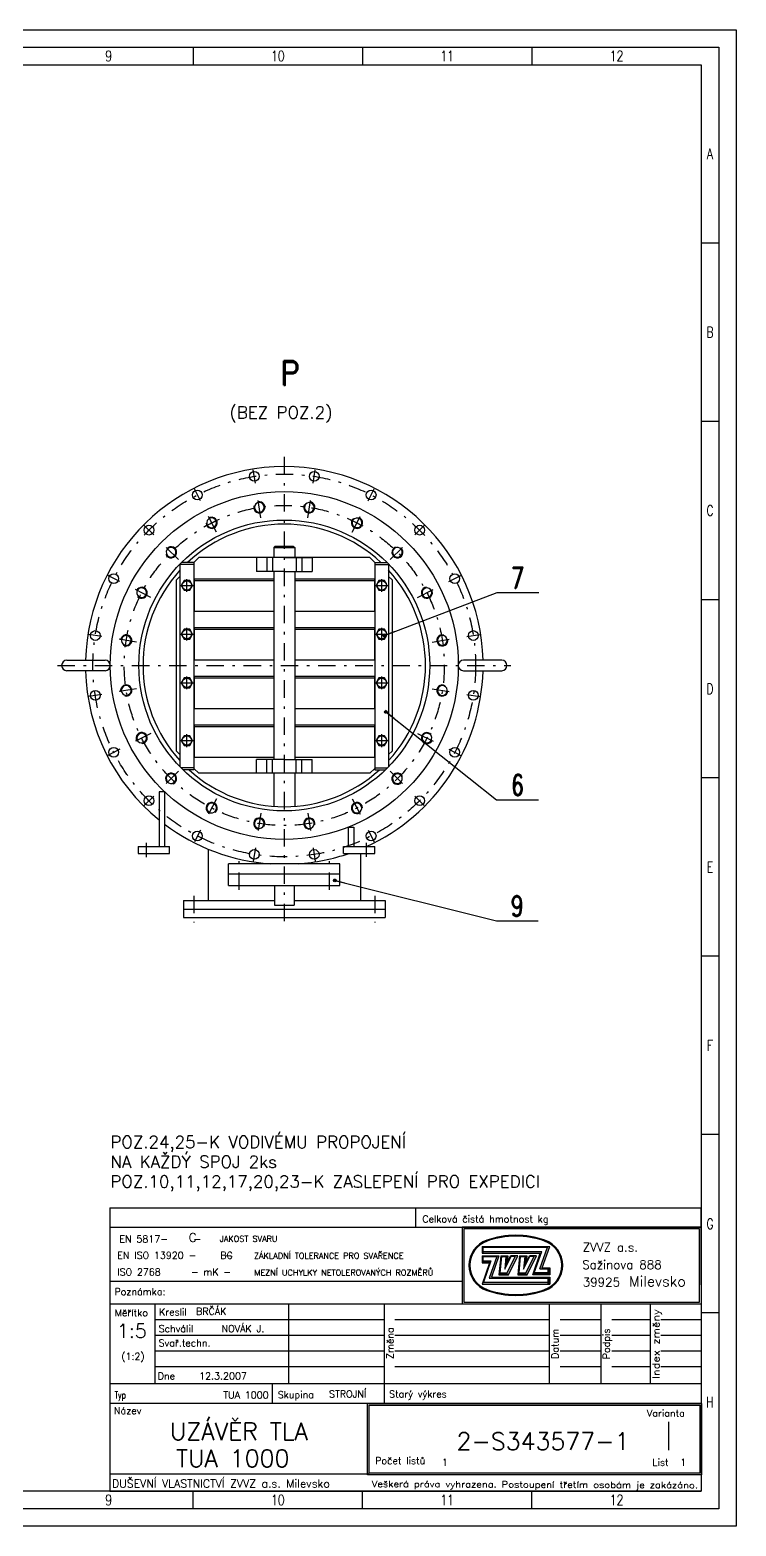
# Model space of a CAD drawing. Header units: millimetres. Extents: x -1300 to 1720, y -1790 to 360.
# Drawn here: x 706 to 1720, y -1790 to 360 of the extents above; entities that cross this region are included whole.
import ezdxf
from ezdxf.enums import TextEntityAlignment as Align

# ---------------------------------------------------------------- set-up
doc = ezdxf.new("R2010")
doc.units = ezdxf.units.MM
doc.header["$LTSCALE"] = 5
doc.linetypes.add('CSN_CERCHOVANA', pattern=[10.7, 5, -2.5, 0.7, -2.5])
for name, color, linetype in [('KOTY', 4, 'Continuous'), ('OSY', 1, 'CSN_CERCHOVANA'), ('PROF_FRM1', 7, 'Continuous'), ('PROF_FRM2', 7, 'Continuous'), ('PROF_FRM3', 6, 'Continuous'), ('SILNA', 7, 'Continuous'), ('TEXT1', 4, 'Continuous'), ('TEXT3', 2, 'Continuous'), ('TUCNA', 2, 'Continuous'), ('ZAVIT', 4, 'Continuous')]:
    doc.layers.add(name, color=color, linetype=linetype)
doc.styles.add('MSPR_TXT', font='romans', dxfattribs={"width": 0.75})
doc.styles.add('ROMANS', font='ROMANS.SHX')
doc.styles.add('SIMPLEX', font='SIMPLEX', dxfattribs={"width": 0.75})
doc.styles.add('ZVVZ', font='romand.shx')
doc.dimstyles.new('PROFI_CSN', dxfattribs={"dimscale": 0, "dimtxt": 3, "dimasz": 3, "dimexe": 1, "dimexo": 0, "dimgap": 1.5, "dimtad": 1, "dimlfac": -1, "dimrnd": 0.5, "dimzin": 9, "dimlunit": 6, "dimtxsty": 'ZVVZ', "dimblk": 'PRCLFILL', "dimcen": 0, "dimclrd": 256, "dimclre": 256, "dimclrt": 256, "dimadec": 1, "dimazin": 2, "dimtm": 1e-09, "dimtfac": 0.6, "dimtmove": 0, "dimatfit": 0, "dimldrblk": 'PRCLFILL', "dimfxl": 0, "dimarcsym": 0})

# ---------------------------------------------------------------- blocks, each defined once
blk = doc.blocks.new('PROFBT003XATVE')
at = {"layer": 'PROF_FRM1'}
for p, q in [((0, 420), (594, 420)), ((594, 420), (594, 0)), ((594, 0), (0, 0))]:
    blk.add_line(p, q, dxfattribs=at)
at = {"layer": 'PROF_FRM3'}
for p, q in [((-5, 425), (599, 425)), ((599, 425), (599, -5)), ((443, 420), (443, 415)), ((491.67, 420), (491.67, 415)), ((540.33, 420), (540.33, 415)), ((5, 415), (589, 415)), ((589, 415), (589, 5)), ((594, 363.75), (589, 363.75)), ((594, 312.5), (589, 312.5)), ((594, 261.25), (589, 261.25)), ((594, 210), (589, 210)), ((594, 158.75), (589, 158.75)), ((594, 107.5), (589, 107.5)), ((594, 56.25), (589, 56.25)), ((589, 5), (5, 5)), ((443, 0), (443, 5)), ((491.67, 0), (491.67, 5)), ((540.33, 0), (540.33, 5)), ((599, -5), (-5, -5))]:
    blk.add_line(p, q, dxfattribs=at)
at = {"layer": 'SILNA', "color": 7}
for p, q in [((419, 86.44), (589, 86.44)), ((419, 86.44), (419, 5)), ((589, 86.44), (589, 5)), ((589, 64.37), (589, 86.44)), ((520.29, 80.94), (520.29, 58.87)), ((589, 80.94), (520.29, 80.94)), ((520.79, 80.44), (520.79, 59.37)), ((588.5, 80.44), (520.79, 80.44)), ((588.5, 59.37), (588.5, 80.44)), ((418.98, 58.87), (589, 58.87)), ((497.95, 30.37), (497.95, 58.87)), ((520.29, 58.87), (589, 58.87)), ((520.79, 59.37), (588.5, 59.37)), ((419, 35.96), (589, 35.96)), ((493.05, 30.25), (589.05, 30.25)), ((493.05, 9.75), (493.05, 30.25)), ((589.05, 30.25), (589.05, 9.75)), ((493.55, 29.75), (588.55, 29.75)), ((493.55, 10.25), (493.55, 29.75)), ((588.55, 29.75), (588.55, 10.25)), ((419, 10), (493.57, 10)), ((589.05, 9.75), (493.05, 9.75)), ((588.55, 10.25), (493.55, 10.25))]:
    blk.add_line(p, q, dxfattribs=at)
at = {"layer": 'SILNA', "color": 4}
for p, q in [((507, 80.94), (507, 86.44)), ((419, 80.94), (589, 80.94)), ((419, 65.37), (520.29, 65.37)), ((432.05, 35.87), (432.05, 58.87)), ((470.48, 35.96), (470.48, 58.77)), ((545.4, 35.87), (545.4, 58.87)), ((560.25, 35.87), (560.25, 58.87)), ((574.4, 35.87), (574.4, 58.87)), ((432.05, 54.37), (497.95, 54.37)), ((500.9, 54.37), (545.4, 54.37)), ((548.4, 54.37), (560.25, 54.37)), ((563.25, 54.37), (574.4, 54.37)), ((577.4, 54.37), (589, 54.37)), ((432.05, 49.87), (497.95, 49.87)), ((500.9, 49.87), (545.4, 49.87)), ((548.4, 49.87), (560.25, 49.87)), ((563.25, 49.87), (574.4, 49.87)), ((577.4, 49.87), (589, 49.87)), ((432.05, 45.37), (497.95, 45.37)), ((500.9, 45.37), (545.4, 45.37)), ((548.4, 45.37), (560.25, 45.37)), ((563.25, 45.37), (574.4, 45.37)), ((577.4, 45.37), (589, 45.37)), ((432.05, 40.87), (497.95, 40.87)), ((500.9, 40.87), (545.4, 40.87)), ((548.4, 40.87), (560.25, 40.87)), ((563.25, 40.87), (574.4, 40.87)), ((577.4, 40.87), (589, 40.87)), ((465.75, 30.46), (465.75, 35.96)), ((419, 30.37), (589, 30.37)), ((579.53, 24.98), (579.53, 16.78)), ((419, 5), (589, 5))]:
    blk.add_line(p, q, dxfattribs=at)
at = {"layer": 'SILNA'}
for p, q in [((525.99, 75.34), (525.99, 73.4)), ((525.99, 75.34), (545.43, 75.34)), ((525.99, 75.13), (544.78, 75.13)), ((525.99, 73.94), (543.14, 73.94)), ((525.99, 73.4), (542.73, 73.4)), ((526.2, 75.34), (526.2, 73.4)), ((540.57, 67.24), (542.73, 73.4)), ((540.98, 67.78), (543.14, 73.94)), ((542.62, 68.97), (544.78, 75.13)), ((543.27, 69.19), (545.43, 75.34)), ((525.99, 72.64), (525.99, 70.7)), ((525.99, 72.64), (530.85, 72.64)), ((525.99, 72.43), (530.2, 72.43)), ((525.99, 71.24), (528.56, 71.24)), ((525.99, 70.7), (528.15, 70.7)), ((528.15, 70.7), (525.99, 64.54)), ((526.2, 72.64), (526.2, 70.7)), ((528.56, 71.24), (526.4, 65.08)), ((530.2, 72.43), (528.04, 66.27)), ((530.85, 72.64), (528.69, 66.49)), ((531.39, 72.64), (530.85, 67.24)), ((531.58, 72.43), (531.12, 67.78)), ((531.39, 72.64), (533.44, 72.64)), ((531.58, 72.43), (532.87, 72.43)), ((532.87, 72.43), (532.51, 68.79)), ((532.51, 68.79), (534.33, 72.43)), ((533.21, 67.78), (535.53, 72.43)), ((533.44, 72.64), (533.25, 70.75)), ((533.25, 70.75), (534.19, 72.64)), ((533.55, 67.24), (536.25, 72.64)), ((536.25, 72.64), (534.19, 72.64)), ((535.53, 72.43), (534.33, 72.43)), ((536.79, 72.64), (536.25, 67.24)), ((536.98, 72.43), (536.52, 67.78)), ((536.79, 72.64), (538.84, 72.64)), ((536.98, 72.43), (538.27, 72.43)), ((538.27, 72.43), (537.91, 68.79)), ((537.91, 68.79), (539.73, 72.43)), ((538.61, 67.78), (540.93, 72.43)), ((538.65, 70.75), (539.59, 72.64)), ((538.84, 72.64), (538.65, 70.75)), ((538.95, 67.24), (541.65, 72.64)), ((541.65, 72.64), (539.59, 72.64)), ((540.93, 72.43), (539.73, 72.43)), ((542.62, 68.97), (545.43, 68.97)), ((543.27, 69.19), (545.43, 69.19)), ((544.89, 69.19), (544.89, 67.24)), ((545.43, 69.19), (545.43, 67.24)), ((525.99, 64.54), (545.43, 64.54)), ((526.4, 65.08), (545.43, 65.08)), ((528.04, 66.27), (545.43, 66.27)), ((528.69, 66.49), (545.43, 66.49)), ((528.69, 66.49), (545.43, 66.49)), ((530.85, 67.24), (533.55, 67.24)), ((531.12, 67.78), (533.21, 67.78)), ((536.25, 67.24), (538.95, 67.24)), ((536.52, 67.78), (538.61, 67.78)), ((545.43, 67.24), (540.57, 67.24)), ((545.43, 67.78), (540.98, 67.78)), ((544.89, 66.49), (544.89, 64.54)), ((545.43, 66.49), (545.43, 64.54)), ((545.43, 66.49), (545.43, 64.54))]:
    blk.add_line(p, q, dxfattribs=at)
for centre, radius, start, end in [((535.71, 53.2), 25.38, 70.7923, 109.2077), ((535.71, 53.2), 25.29, 70.7923, 109.2077), ((535.71, 53.2), 25.2, 70.7923, 109.2077), ((535.71, 53.2), 25.11, 70.7923, 109.2077), ((529.87, 69.94), 7.65, 109.2077, 250.7923), ((529.87, 69.94), 7.56, 109.2077, 250.7923), ((529.87, 69.94), 7.47, 109.2077, 250.7923), ((529.87, 69.94), 7.38, 109.2077, 250.7923), ((541.54, 69.94), 7.38, 289.2077, 70.7923), ((541.54, 69.94), 7.47, 289.2077, 70.7923), ((541.54, 69.94), 7.56, 289.2077, 70.7923), ((541.54, 69.94), 7.65, 289.2077, 70.7923), ((535.71, 86.68), 25.38, 250.7923, 289.2077), ((535.71, 86.68), 25.29, 250.7923, 289.2077), ((535.71, 86.68), 25.2, 250.7923, 289.2077), ((535.71, 86.68), 25.11, 250.7923, 289.2077)]:
    blk.add_arc(centre, radius, start, end, dxfattribs=at)
for points in [[(525.99, 75.34), (525.99, 75.13), (545.43, 75.34), (544.78, 75.13)], [(525.99, 75.34), (526.2, 75.34), (525.99, 73.4), (526.2, 73.4)], [(525.99, 73.94), (525.99, 73.4), (543.14, 73.94), (542.73, 73.4)], [(543.14, 73.94), (542.73, 73.4), (540.98, 67.78), (540.57, 67.24)], [(545.43, 75.34), (544.78, 75.13), (543.27, 69.19), (542.62, 68.97)], [(525.99, 70.7), (526.2, 70.7), (525.99, 72.64), (526.2, 72.64)], [(528.15, 70.7), (528.56, 71.24), (525.99, 70.7), (525.99, 71.24)], [(525.99, 64.54), (526.4, 65.08), (528.15, 70.7), (528.56, 71.24)], [(526.2, 72.64), (526.2, 72.43), (530.85, 72.64), (530.2, 72.43)], [(530.85, 72.64), (530.2, 72.43), (528.69, 66.49), (528.04, 66.27)], [(531.12, 67.78), (530.85, 67.24), (531.58, 72.43), (531.39, 72.64)], [(531.39, 72.64), (531.58, 72.43), (533.44, 72.64), (532.87, 72.43)], [(533.44, 72.64), (532.87, 72.43), (533.25, 70.75), (532.51, 68.79)], [(533.25, 70.75), (532.51, 68.79), (534.19, 72.64), (534.33, 72.43)], [(535.53, 72.43), (536.25, 72.64), (533.21, 67.78), (533.55, 67.24)], [(534.19, 72.64), (534.33, 72.43), (536.25, 72.64), (535.53, 72.43)], [(536.52, 67.78), (536.25, 67.24), (536.98, 72.43), (536.79, 72.64)], [(536.79, 72.64), (536.98, 72.43), (538.84, 72.64), (538.27, 72.43)], [(538.84, 72.64), (538.27, 72.43), (538.65, 70.75), (537.91, 68.79)], [(538.65, 70.75), (537.91, 68.79), (539.59, 72.64), (539.73, 72.43)], [(540.93, 72.43), (541.65, 72.64), (538.61, 67.78), (538.95, 67.24)], [(539.59, 72.64), (539.73, 72.43), (541.65, 72.64), (540.93, 72.43)], [(543.27, 69.19), (542.62, 68.97), (545.43, 69.19), (545.43, 68.97)], [(544.89, 69.19), (545.43, 69.19), (544.89, 67.24), (545.43, 67.24)], [(545.43, 64.54), (545.43, 65.08), (525.99, 64.54), (526.4, 65.08)], [(528.69, 66.49), (528.04, 66.27), (545.43, 66.49), (545.43, 66.27)], [(533.21, 67.78), (533.55, 67.24), (531.12, 67.78), (530.85, 67.24)], [(538.61, 67.78), (538.95, 67.24), (536.52, 67.78), (536.25, 67.24)], [(540.98, 67.78), (540.57, 67.24), (545.43, 67.78), (545.43, 67.24)], [(544.89, 66.49), (545.43, 66.49), (544.89, 64.54), (545.43, 64.54)]]:
    blk.add_solid(points, dxfattribs=at)
at = {"style": 'ZVVZ', "flags": 9}
for tag in ['INFO', 'INFO1', 'INFO2', 'INFO3', 'INFO4', 'INFO5', 'INFO6', 'INFO7', 'INFO8', 'INFO9']:
    blk.add_attdef(tag, (0, 0), '', height=3, dxfattribs=at)
at = {"layer": 'PROF_FRM2', "style": 'SIMPLEX', "width": 0.75}
for s, p in [('9', (418.67, 416)), ('10', (467.33, 416)), ('11', (516, 416)), ('12', (564.67, 416)), ('A', (591.5, 387.88)), ('B', (591.5, 336.62)), ('C', (591.5, 285.38)), ('D', (591.5, 234.12)), ('E', (591.5, 182.88)), ('F', (591.5, 131.62)), ('G', (591.5, 80.38)), ('H', (591.5, 29.12)), ('9', (418.67, 1)), ('10', (467.33, 1)), ('11', (516, 1)), ('12', (564.67, 1))]:
    blk.add_text(s, height=3, dxfattribs=at).set_placement(p, align=Align.CENTER)
at = {"layer": 'PROF_FRM2', "style": 'MSPR_TXT', "width": 0.75, "flags": 1}
for tag, p in [('DY', (594, 420)), ('DX', (0, 0))]:
    blk.add_attdef(tag, p, '', height=10, dxfattribs=at)
at = {"layer": 'SILNA', "color": 4, "style": 'ROMANS'}
for s, height, p in [('Celková čistá hmotnost kg', 2, (508.83, 82.29)), (' EN 5817-    - ', 2, (420.4, 76.5)), ('JAKOST SVARU', 1.7, (450.6, 76.72)), (' EN ISO 13920 -    - ', 2, (419.76, 71.85)), ('ZÁKLADNÍ TOLERANCE PRO SVAŘENCE', 1.7, (460.43, 71.85)), (' ISO 2768     - mK - ', 2, (419.76, 66.99)), ('MEZNÍ UCHYLKY NETOLEROVANÝCH ROZMĚRŮ', 1.7, (460.53, 66.99)), ('Poznámka:', 2, (420.34, 61.34)), ('Kreslil', 2, (433.15, 55.54)), ('Schválil', 2, (433.04, 50.77)), ('Svař.techn.', 2, (433.02, 46.61)), ('Dne', 2, (432.78, 37.1)), ('Skupina', 2, (467.28, 31.77)), ('Starý výkres', 2, (499.28, 31.98)), ('Název', 2, (420.19, 27.21)), ('Varianta', 2, (573.38, 26.45)), ('Počet listů', 2, (495.28, 12.79)), ('List', 2, (574.97, 12.36))]:
    blk.add_text(s, height=height, dxfattribs=at).set_placement(p)
at = {"layer": 'SILNA', "style": 'ROMANS'}
for s, height, p in [('ZVVZ a.s.', 2.5, (554.93, 73.88)), ('Sažinova 888', 2.5, (554.79, 68.87)), ('39925', 2.5, (554.93, 63.86)), ('Milevsko', 3, (568.22, 63.86))]:
    blk.add_text(s, height=height, dxfattribs=at).set_placement(p)
at = {"layer": 'SILNA', "color": 4, "style": 'ROMANS'}
blk.add_text('Měřítko', height=2, dxfattribs=at).set_placement((425.19, 55.29), align=Align.CENTER)
at = {"layer": 'SILNA', "color": 4}
for s, height, rotation, style, width, p, p2 in [('Index změny', 2, 90, 'ROMANS', 1.051169, (577.01, 37.3), (577.01, 57.32)), ('Veškerá práva vyhrazena. Postoupení třetím osobám je zakázáno.', 1.8, 359.7711, 'SIMPLEX', 1.005056, (494.31, 6.23), (588.04, 5.85))]:
    blk.add_text(s, height=height, rotation=rotation, dxfattribs=dict(at, style=style, width=width)).set_placement(p, p2, align=Align.FIT)
at = {"layer": 'SILNA', "color": 4, "style": 'ROMANS'}
for s, p in [('Změna', (499.56, 47.58)), ('Datum', (546.98, 47.36)), ('Podpis', (562.02, 47.36))]:
    blk.add_text(s, height=2, rotation=90, dxfattribs=at).set_placement(p, align=Align.MIDDLE)
at = {"layer": 'SILNA', "color": 4, "style": 'MSPR_TXT', "width": 0.75}
blk.add_text('Typ', height=2, dxfattribs=at).set_placement((420.37, 31.67))
at = {"layer": 'SILNA', "color": 7, "style": 'ROMANS'}
blk.add_text('DUŠEVNÍ VLASTNICTVÍ ZVVZ a.s. Milevsko', height=2.3, dxfattribs=at).set_placement((419.64, 6.06))
at = {"layer": 'SILNA', "color": 4, "style": 'ROMANS'}
for tag, p, height in [('BLATT5', (555.26, 82.11), 3), ('POZN', (439.84, 61.31), 2), ('BLATT9A', (443.79, 55.7), 2), ('BLATT8A', (444.68, 37.14), 2), ('SKP', (479.28, 31.96), 2), ('STARY', (520.58, 31.66), 2)]:
    blk.add_attdef(tag, p, '', height=height, dxfattribs=at)
at = {"layer": 'SILNA', "color": 4, "style": 'ROMANS', "flags": 8}
for tag, height, p in [('C', 2.5, (442.82, 76.7)), ('BG', 2, (452.54, 71.85))]:
    blk.add_attdef(tag, text='', height=height, dxfattribs=at).set_placement(p, align=Align.CENTER)
at = {"layer": 'SILNA', "color": 7, "style": 'ROMANS'}
for tag, height, p in [('BLATT4', 4, (425.33, 49.1)), ('BLATT10A', 5, (456.11, 19.71)), ('BLATT12', 5, (543.51, 16.88)), ('BLAT10B', 5, (454.34, 11.96))]:
    blk.add_attdef(tag, text='', height=height, dxfattribs=at).set_placement(p, align=Align.CENTER)
at = {"layer": 'SILNA', "color": 4, "style": 'ROMANS'}
blk.add_attdef('PREZ', text='', height=2, dxfattribs=at).set_placement((457.25, 52.08), align=Align.MIDDLE)
at = {"layer": 'SILNA', "color": 4, "style": 'ROMANS', "width": 1.137469}
blk.add_attdef('TECHN', text='', height=2, rotation=0.0172, dxfattribs=at).set_placement((449.17, 46.67), (469.97, 46.67), align=Align.FIT)
at = {"layer": 'SILNA', "color": 4, "style": 'ROMANS'}
for tag, height, p in [('VEDL', 2, (425.66, 42.76)), ('V', 3, (584.05, 18.45))]:
    blk.add_attdef(tag, text='', height=height, dxfattribs=at).set_placement(p, align=Align.CENTER)
blk.add_attdef('TYP', text='', height=2, dxfattribs=at).set_placement((464.66, 31.66), align=Align.RIGHT)
at = {"layer": 'SILNA', "color": 4, "style": 'ROMANS', "flags": 8}
for tag, p in [('L', (514.45, 12.3)), ('L1', (582.96, 12.3))]:
    blk.add_attdef(tag, p, '', height=2, dxfattribs=at)
blk = doc.blocks.new('ballflag')
blk.add_line((0, 0), (2, 0))
at = {"style": 'SIMPLEX', "width": 0.75}
blk.add_attdef('ATR1', text='', height=1, dxfattribs=at).set_placement((1.002, 0.203), align=Align.CENTER)
blk = doc.blocks.new('PROFBALL00BS7FPE')
at = {"layer": 'TUCNA'}
ref = blk.add_blockref('ballflag', (0, 0), dxfattribs=dict(at, xscale=6, yscale=6, zscale=6))
ref.add_attrib('ATR1', '9', dxfattribs={"layer": '0', "height": 6, "style": 'ZVVZ', "width": 0.75}).set_placement((6.01, 1.22), align=Align.CENTER)
blk = doc.blocks.new('P-DOT')
blk.add_line((-1, 0), (0, 0))
at = {"color": 0}
for p, q in [((-0.12, 0.04), (0.12, 0.04)), ((-0.12, 0), (0.12, 0)), ((-0.1, 0.08), (0.1, 0.08)), ((-0.04, 0.12), (0.04, 0.12)), ((-0.12, -0.04), (0.12, -0.04)), ((-0.1, -0.08), (0.1, -0.08)), ((-0.04, -0.12), (0.04, -0.12))]:
    blk.add_line(p, q, dxfattribs=at)
blk.add_circle((0, 0), 0.125)
blk = doc.blocks.new('PRCLFILL')
at = {"ltscale": 20}
for p, q in [((-1, 0.17), (0, 0)), ((-1, -0.17), (-1, 0.17)), ((0, 0), (-1, -0.17))]:
    blk.add_line(p, q, dxfattribs=at)
at = {"color": 0, "ltscale": 20}
for p, q in [((-1, 0.15), (-0.87, 0.15)), ((-1, 0.1), (-0.57, 0.1)), ((-1, 0.05), (-0.27, 0.05)), ((-1, 0), (-0.03, 0)), ((-1, -0.05), (-0.33, -0.05)), ((-1, -0.1), (-0.63, -0.1)), ((-1, -0.15), (-0.93, -0.15))]:
    blk.add_line(p, q, dxfattribs=at)
blk = doc.blocks.new('PROFBALL00BSH5JE')
at = {"layer": 'TUCNA'}
ref = blk.add_blockref('ballflag', (0, 0), dxfattribs=dict(at, xscale=6, yscale=6, zscale=6))
ref.add_attrib('ATR1', '6', dxfattribs={"layer": '0', "height": 6, "style": 'ZVVZ', "width": 0.75}).set_placement((6.01, 1.22), align=Align.CENTER)
blk = doc.blocks.new('PROFBALL00BU602E')
at = {"layer": 'TUCNA'}
ref = blk.add_blockref('ballflag', (0, 0), dxfattribs=dict(at, xscale=6, yscale=6, zscale=6))
ref.add_attrib('ATR1', '7', dxfattribs={"layer": '0', "height": 6, "style": 'ZVVZ', "width": 0.75}).set_placement((6.01, 1.22), align=Align.CENTER)

msp = doc.modelspace()

# ---------------------------------------------------------------- linework, layer by layer
at = {"layer": 'OSY'}
for p, q in [((1071.141, -253.881), (1071.141, -929.841)), ((1029.621, -291.378), (1026.622, -272.442)), ((1112.661, -291.378), (1115.66, -272.442)), ((950.646, -317.038), (941.942, -299.956)), ((1191.637, -317.038), (1200.341, -299.956)), ((1037.509, -341.175), (1032.814, -311.537)), ((1104.774, -341.175), (1109.468, -311.537)), ((973.535, -361.961), (959.912, -335.224)), ((1168.748, -361.961), (1182.371, -335.224)), ((883.465, -365.848), (869.909, -352.292)), ((1258.817, -365.848), (1272.374, -352.292)), ((919.116, -401.499), (897.897, -380.28)), ((1223.167, -401.499), (1244.385, -380.28)), ((834.656, -433.029), (817.574, -424.325)), ((931.141, -447.735), (931.141, -429.313)), ((1211.141, -447.735), (1211.141, -429.313)), ((1307.627, -433.029), (1324.709, -424.325)), ((879.578, -455.918), (852.841, -442.295)), ((921.931, -438.524), (940.352, -438.524)), ((1201.931, -438.524), (1220.352, -438.524)), ((1262.704, -455.918), (1289.441, -442.295)), ((808.995, -512.004), (790.059, -509.005)), ((858.792, -519.891), (829.154, -515.197)), ((921.931, -508.524), (940.352, -508.524)), ((931.141, -517.735), (931.141, -499.313)), ((1201.931, -508.524), (1220.352, -508.524)), ((1211.141, -517.735), (1211.141, -499.313)), ((1283.491, -519.891), (1313.129, -515.197)), ((1333.288, -512.004), (1352.223, -509.005)), ((745.244, -553.524), (1396.928, -553.524)), ((921.931, -578.524), (940.352, -578.524)), ((931.141, -587.735), (931.141, -569.313)), ((1201.931, -578.524), (1220.352, -578.524)), ((1211.141, -587.735), (1211.141, -569.313)), ((808.995, -595.044), (790.059, -598.043)), ((858.792, -587.157), (829.154, -591.851)), ((1283.491, -587.157), (1313.129, -591.851)), ((1333.288, -595.044), (1352.223, -598.043)), ((879.578, -651.13), (852.841, -664.753)), ((921.931, -661.524), (940.352, -661.524)), ((931.141, -670.735), (931.141, -652.313)), ((1201.931, -661.524), (1220.352, -661.524)), ((1211.141, -670.735), (1211.141, -652.313)), ((1262.704, -651.13), (1289.441, -664.753)), ((834.656, -674.02), (817.574, -682.723)), ((1307.627, -674.02), (1324.709, -682.723)), ((919.116, -705.549), (897.897, -726.768)), ((1223.167, -705.549), (1244.385, -726.768)), ((883.465, -741.2), (869.909, -754.757)), ((973.535, -745.087), (959.912, -771.824)), ((1168.748, -745.087), (1182.371, -771.824)), ((1258.817, -741.2), (1272.374, -754.757)), ((1037.509, -765.873), (1033.348, -792.14)), ((1104.774, -765.873), (1109.468, -795.511)), ((950.646, -790.01), (941.942, -807.092)), ((1191.637, -790.01), (1200.341, -807.092)), ((873.141, -828.805), (873.141, -808.243)), ((1029.621, -815.671), (1026.622, -834.606)), ((1112.661, -815.671), (1115.66, -834.606)), ((1189.141, -828.774), (1189.141, -808.275)), ((1006.141, -875.962), (1006.141, -831.119)), ((1136.141, -875.962), (1136.141, -831.119)), ((941.141, -884.369), (941.141, -922.749)), ((1201.141, -884.369), (1201.141, -922.749))]:
    msp.add_line(p, q, dxfattribs=at)
for radius in [275, 230]:
    msp.add_circle((1071.141, -553.524), radius, dxfattribs=at)
at = {"layer": 'SILNA'}
for p, q in [((1058.141, -381.878), (1056.141, -383.878)), ((1056.141, -383.878), (1056.141, -398.524)), ((1056.141, -383.878), (1086.141, -383.878)), ((1058.141, -381.878), (1084.141, -381.878)), ((1084.141, -381.878), (1086.141, -383.878)), ((1086.141, -383.878), (1086.141, -398.524)), ((921.141, -407.987), (921.141, -699.061)), ((941.141, -405.524), (923.571, -405.524)), ((941.141, -405.524), (948.141, -398.524)), ((941.141, -405.524), (941.141, -703.524)), ((1194.141, -398.524), (948.141, -398.524)), ((1071.141, -398.524), (1031.141, -398.524)), ((1031.141, -398.524), (1031.141, -418.524)), ((1046.141, -398.524), (1046.141, -418.524)), ((1054.141, -398.524), (1054.141, -418.524)), ((1071.141, -398.524), (1111.141, -398.524)), ((1088.141, -398.524), (1088.141, -418.524)), ((1096.141, -398.524), (1096.141, -418.524)), ((1111.141, -398.524), (1111.141, -418.524)), ((1194.141, -398.524), (1201.141, -405.524)), ((1201.141, -405.524), (1201.141, -703.524)), ((1201.141, -405.524), (1218.712, -405.524)), ((1221.141, -407.987), (1221.141, -699.061)), ((916.141, -430.524), (921.141, -425.524)), ((941.141, -408.524), (921.141, -408.524)), ((941.641, -428.897), (1056.141, -428.897)), ((941.641, -428.897), (941.641, -475.52)), ((1071.141, -418.524), (1031.141, -418.524)), ((1056.141, -418.524), (1056.141, -688.524)), ((1071.141, -418.524), (1111.141, -418.524)), ((1086.141, -418.524), (1086.141, -688.524)), ((1086.141, -428.897), (1200.641, -428.897)), ((1200.641, -428.897), (1200.641, -475.52)), ((1201.141, -408.524), (1221.141, -408.524)), ((1221.141, -425.524), (1226.141, -430.524)), ((1223.625, -428.008), (1226.141, -430.524)), ((916.141, -676.524), (916.141, -430.524)), ((941.641, -431.42), (1056.141, -431.42)), ((1086.141, -431.42), (1200.641, -431.42)), ((1226.141, -430.524), (1226.141, -676.524)), ((941.641, -475.52), (1056.141, -475.52)), ((1086.141, -475.52), (1200.641, -475.52)), ((941.641, -498.897), (1056.141, -498.897)), ((941.641, -498.897), (941.641, -545.52)), ((941.641, -501.42), (1056.141, -501.42)), ((1086.141, -498.897), (1200.641, -498.897)), ((1086.141, -501.42), (1200.641, -501.42)), ((1200.641, -498.897), (1200.641, -545.52)), ((758.641, -546.024), (813.641, -546.024)), ((941.641, -545.52), (1056.141, -545.52)), ((1086.141, -545.52), (1200.641, -545.52)), ((1383.641, -546.024), (1328.641, -546.024)), ((813.641, -561.024), (758.641, -561.024)), ((941.641, -568.897), (1056.141, -568.897)), ((941.641, -568.897), (941.641, -615.52)), ((941.641, -571.42), (1056.141, -571.42)), ((1086.141, -568.897), (1200.641, -568.897)), ((1086.141, -571.42), (1200.641, -571.42)), ((1200.641, -568.897), (1200.641, -615.52)), ((1328.641, -561.024), (1383.641, -561.024)), ((941.641, -615.52), (1056.141, -615.52)), ((1086.141, -615.52), (1200.641, -615.52)), ((941.641, -638.897), (1056.141, -638.897)), ((941.641, -638.897), (941.641, -685.52)), ((941.641, -641.42), (1056.141, -641.42)), ((1086.141, -638.897), (1200.641, -638.897)), ((1086.141, -641.42), (1200.641, -641.42)), ((1200.641, -638.897), (1200.641, -685.52)), ((921.141, -681.524), (916.141, -676.524)), ((941.641, -685.52), (1056.141, -685.52)), ((1086.141, -685.52), (1200.641, -685.52)), ((1221.141, -681.524), (1226.141, -676.524)), ((941.141, -700.524), (922.575, -700.524)), ((941.141, -703.524), (925.604, -703.524)), ((948.141, -708.524), (941.141, -701.524)), ((1194.141, -708.524), (948.141, -708.524)), ((1071.141, -688.524), (1031.141, -688.524)), ((1031.141, -708.524), (1031.141, -688.524)), ((1046.141, -708.524), (1046.141, -688.524)), ((1054.141, -708.524), (1054.141, -688.524)), ((1056.141, -708.524), (1056.141, -755.969)), ((1071.141, -688.524), (1111.141, -688.524)), ((1086.141, -708.524), (1086.141, -755.969)), ((1088.141, -708.524), (1088.141, -688.524)), ((1096.141, -708.524), (1096.141, -688.524)), ((1111.141, -708.524), (1111.141, -688.524)), ((1194.141, -708.524), (1201.141, -701.524)), ((1201.141, -700.524), (1219.708, -700.524)), ((1201.141, -703.524), (1216.678, -703.524)), ((891.141, -734.952), (891.141, -813.524)), ((899.141, -734.952), (891.141, -734.952)), ((899.141, -734.952), (899.141, -813.524)), ((1163.141, -785.981), (1163.141, -813.524)), ((1163.141, -785.981), (1171.141, -785.981)), ((1171.141, -785.981), (1171.141, -813.524)), ((861.141, -813.524), (906.141, -813.524)), ((861.141, -813.524), (861.141, -823.524)), ((906.141, -823.524), (906.141, -813.524)), ((1156.141, -823.524), (1156.141, -813.524)), ((1156.141, -813.524), (1201.141, -813.524)), ((1201.141, -823.524), (1201.141, -813.524)), ((861.141, -823.524), (906.141, -823.524)), ((961.641, -817.402), (961.641, -891.524)), ((1033.141, -838.524), (1033.141, -836.681)), ((1109.141, -838.524), (1109.141, -836.681)), ((1156.141, -823.524), (1201.141, -823.524)), ((1180.641, -823.524), (1180.641, -891.524)), ((1071.141, -838.524), (991.141, -838.524)), ((991.141, -869.524), (991.141, -838.524)), ((1151.141, -853.524), (991.141, -853.524)), ((1151.141, -838.524), (1071.141, -838.524)), ((1151.141, -869.524), (1151.141, -838.524)), ((991.141, -869.524), (1151.141, -869.524)), ((1057.141, -869.524), (1057.141, -897.878)), ((1085.141, -869.524), (1085.141, -897.878)), ((926.141, -891.524), (1057.141, -891.524)), ((926.141, -891.524), (926.141, -903.524)), ((926.141, -900.524), (926.141, -915.524)), ((1057.141, -897.878), (1085.141, -897.878)), ((1085.141, -891.524), (1216.141, -891.524)), ((1216.141, -891.524), (1216.141, -903.524)), ((1216.141, -900.524), (1216.141, -915.524)), ((926.141, -903.524), (1216.141, -903.524)), ((926.141, -903.524), (1216.141, -903.524)), ((926.141, -915.524), (1216.141, -915.524))]:
    msp.add_line(p, q, dxfattribs=at)
for points in [[(927.1, -431.524), (923.058, -438.524), (927.1, -445.524), (935.183, -445.524), (939.224, -438.524), (935.183, -431.524)], [(1207.1, -431.524), (1203.058, -438.524), (1207.1, -445.524), (1215.183, -445.524), (1219.224, -438.524), (1215.183, -431.524)], [(927.1, -501.524), (923.058, -508.524), (927.1, -515.524), (935.183, -515.524), (939.224, -508.524), (935.183, -501.524)], [(1207.1, -501.524), (1203.058, -508.524), (1207.1, -515.524), (1215.183, -515.524), (1219.224, -508.524), (1215.183, -501.524)], [(927.1, -571.524), (923.058, -578.524), (927.1, -585.524), (935.183, -585.524), (939.224, -578.524), (935.183, -571.524)], [(1207.1, -571.524), (1203.058, -578.524), (1207.1, -585.524), (1215.183, -585.524), (1219.224, -578.524), (1215.183, -571.524)], [(927.1, -654.524), (923.058, -661.524), (927.1, -668.524), (935.183, -668.524), (939.224, -661.524), (935.183, -654.524)], [(1207.1, -654.524), (1203.058, -661.524), (1207.1, -668.524), (1215.183, -668.524), (1219.224, -661.524), (1215.183, -654.524)]]:
    msp.add_lwpolyline(points, close=True, dxfattribs=at)
for centre, radius in [((1028.122, -281.91), 7), ((1114.161, -281.91), 7), ((1071.141, -553.524), 250), ((946.294, -308.497), 7), ((1195.989, -308.497), 7), ((1071.141, -553.524), 209), ((876.687, -359.07), 7), ((1265.596, -359.07), 7), ((826.115, -428.677), 7), ((1316.168, -428.677), 7), ((931.141, -438.524), 6.796), ((1211.141, -438.524), 6.796), ((799.527, -510.505), 7), ((931.141, -508.524), 6.796), ((1211.141, -508.524), 6.796), ((1342.756, -510.505), 7), ((931.141, -578.524), 6.796), ((1211.141, -578.524), 6.796), ((799.527, -596.544), 7), ((1342.756, -596.544), 7), ((931.141, -661.524), 6.796), ((1211.141, -661.524), 6.796), ((826.115, -678.371), 7), ((1316.168, -678.371), 7), ((876.687, -747.978), 7), ((1265.596, -747.978), 7), ((946.294, -798.551), 7), ((1195.989, -798.551), 7), ((1028.122, -825.138), 7), ((1114.161, -825.138), 7)]:
    msp.add_circle(centre, radius, dxfattribs=at)
for centre, radius, start, end in [((1071.141, -553.524), 285.696, 1.504285, 178.495715), ((1035.161, -326.356), 7, 90, 270), ((1035.161, -326.356), 7, 270, 90), ((1107.121, -326.356), 7, 72, 252), ((1107.121, -326.356), 7, 252, 72), ((966.723, -348.593), 7, 108, 288), ((966.723, -348.593), 7, 288, 108), ((1175.559, -348.593), 7, 54, 234), ((1175.559, -348.593), 7, 234, 54), ((1071.141, -553.524), 203, 46.807986, 133.192014), ((908.507, -390.89), 7, 126, 306), ((908.507, -390.89), 7, 306, 126), ((1233.776, -390.89), 7, 36, 216), ((1233.776, -390.89), 7, 216, 36), ((1071.141, -553.524), 203, 137.639179, 222.360821), ((1071.141, -553.524), 203, 317.639179, 42.360821), ((866.21, -449.106), 7, 144, 324), ((866.21, -449.106), 7, 324, 144), ((1276.073, -449.106), 7, 18, 198), ((1276.073, -449.106), 7, 198, 18), ((843.973, -517.544), 7, 162, 342), ((843.973, -517.544), 7, 342, 162), ((1298.31, -517.544), 7, 0, 180), ((1298.31, -517.544), 7, 180, 0), ((758.641, -553.524), 7.5, 90, 270), ((813.641, -553.524), 7.5, 270, 90), ((1328.641, -553.524), 7.5, 90, 270), ((1383.641, -553.524), 7.5, 270, 90), ((1071.141, -553.524), 285.696, 181.504285, 230.946835), ((1071.141, -553.524), 285.696, 294.395131, 358.495715), ((843.973, -589.504), 7, 0, 180), ((843.973, -589.504), 7, 180, 0), ((1298.31, -589.504), 7, 162, 342), ((1298.31, -589.504), 7, 342, 162), ((866.21, -657.942), 7, 18, 198), ((866.21, -657.942), 7, 198, 18), ((1276.073, -657.942), 7, 144, 324), ((1276.073, -657.942), 7, 324, 144), ((908.507, -716.159), 7, 36, 216), ((1071.141, -553.524), 203, 227.639179, 312.360821), ((1233.776, -716.159), 7, 306, 126), ((908.507, -716.159), 7, 216, 36), ((1233.776, -716.159), 7, 126, 306), ((966.723, -758.456), 7, 54, 234), ((1175.559, -758.456), 7, 108, 288), ((1175.559, -758.456), 7, 288, 108), ((966.723, -758.456), 7, 234, 54), ((1035.161, -780.692), 7, 72, 252), ((1107.121, -780.692), 7, 90, 270), ((1107.121, -780.692), 7, 270, 90), ((1071.141, -553.524), 285.696, 232.9839, 266.001027), ((1035.161, -780.692), 7, 252, 72), ((1071.141, -553.524), 285.696, 273.998973, 289.080212)]:
    msp.add_arc(centre, radius, start, end, dxfattribs=at)
at = {"layer": 'ZAVIT'}
for centre, start, end in [((1035.161, -326.356), 165.676055, 104.323945), ((1107.121, -326.356), 147.676055, 86.323945), ((966.723, -348.593), 183.676055, 122.323945), ((1175.559, -348.593), 129.676055, 68.323945), ((908.507, -390.89), 201.676055, 140.323945), ((1233.776, -390.89), 111.676055, 50.323945), ((866.21, -449.106), 219.676055, 158.323945), ((1276.073, -449.106), 93.676055, 32.323945), ((843.973, -517.544), 237.676055, 176.323945), ((1298.31, -517.544), 75.676055, 14.323945), ((843.973, -589.504), 255.676055, 194.323945), ((1298.31, -589.504), 57.676055, 356.323945), ((866.21, -657.942), 273.676055, 212.323945), ((1276.073, -657.942), 39.676055, 338.323945), ((908.507, -716.159), 291.676055, 230.323945), ((1233.776, -716.159), 21.676055, 320.323945), ((966.723, -758.456), 309.676055, 248.323945), ((1175.559, -758.456), 3.676055, 302.323945), ((1035.161, -780.692), 327.676055, 266.323945), ((1107.121, -780.692), 345.676055, 284.323945)]:
    msp.add_arc(centre, 8, start, end, dxfattribs=at)

# ---------------------------------------------------------------- block references
ref = msp.add_blockref('PROFBT003XATVE', (-1274.578, -1765.263), dxfattribs=dict(xscale=5, yscale=5, zscale=5))
ref.add_attrib('BLATT9A', 'BRČÁK', (944.371, -1486.768), dxfattribs={"layer": 'SILNA', "color": 4, "height": 10, "style": 'ROMANS'})
ref.add_attrib('PREZ', 'NOVÁK J.', dxfattribs={"layer": 'SILNA', "color": 4, "height": 10, "style": 'ROMANS'}).set_placement((1011.649, -1504.88), align=Align.MIDDLE)
ref.add_attrib('BLATT8A', '12.3.2007', (948.834, -1579.561), dxfattribs={"layer": 'SILNA', "color": 4, "height": 10, "style": 'ROMANS'})
ref.add_attrib('BLATT4', '1:5', dxfattribs={"layer": 'SILNA', "color": 7, "height": 20, "style": 'ROMANS'}).set_placement((852.052, -1519.763), align=Align.CENTER)
ref.add_attrib('VEDL', '(1:2)', dxfattribs={"layer": 'SILNA', "color": 4, "height": 10, "style": 'ROMANS'}).set_placement((853.713, -1551.453), align=Align.CENTER)
ref.add_attrib('BLATT10A', 'UZÁVĚR TLA', dxfattribs={"layer": 'SILNA', "color": 7, "height": 25, "style": 'ROMANS'}).set_placement((1005.976, -1666.691), align=Align.CENTER)
ref.add_attrib('BLAT10B', 'TUA 1000', dxfattribs={"layer": 'SILNA', "color": 7, "height": 25, "style": 'ROMANS'}).set_placement((997.104, -1705.481), align=Align.CENTER)
ref.add_attrib('BLATT12', '2-S343577-1', dxfattribs={"layer": 'SILNA', "color": 7, "height": 25, "style": 'ROMANS'}).set_placement((1442.954, -1680.842), align=Align.CENTER)
ref.add_attrib('TYP', 'TUA 1000', dxfattribs={"layer": 'SILNA', "color": 4, "height": 10, "style": 'ROMANS'}).set_placement((1048.728, -1606.942), align=Align.RIGHT)
ref.add_attrib('SKP', '  STROJNÍ', (1121.841, -1605.444), dxfattribs={"layer": 'SILNA', "color": 4, "height": 10, "style": 'ROMANS'})
ref.add_attrib('L', '1', (1297.689, -1703.75), dxfattribs={"layer": 'SILNA', "color": 4, "height": 10, "style": 'ROMANS', "flags": 8})
ref.add_attrib('L1', '1', (1640.213, -1703.75), dxfattribs={"layer": 'SILNA', "color": 4, "height": 10, "style": 'ROMANS', "flags": 8})
ref.add_attrib('C', 'C', dxfattribs={"layer": 'SILNA', "color": 4, "height": 12.5, "style": 'ROMANS', "flags": 8}).set_placement((939.498, -1381.765), align=Align.CENTER)
ref.add_attrib('BG', 'BG', dxfattribs={"layer": 'SILNA', "color": 4, "height": 10, "style": 'ROMANS', "flags": 8}).set_placement((988.145, -1406.013), align=Align.CENTER)
at = {"layer": 'SILNA', "xscale": 5, "yscale": 5, "zscale": 5}
for name, p in [('PROFBALL00BU602E', (1376.855, -448.46)), ('PROFBALL00BSH5JE', (1376.295, -746.55)), ('PROFBALL00BS7FPE', (1375.905, -920.437))]:
    msp.add_blockref(name, p, dxfattribs=at)

# ---------------------------------------------------------------- texts
at = {"layer": 'TEXT1', "style": 'ZVVZ'}
for s, p in [('(BEZ POZ.2)', (992.483, -198.721)), ('POZ.24,25-K VODIVÉMU PROPOJENÍ', (821.316, -1247.2)), ('NA KAŽDÝ SPOJ 2ks', (821.316, -1275.533)), ('POZ.10,11,12,17,20,23-K ZASLEPENÍ PRO EXPEDICI', (821.316, -1303.867))]:
    msp.add_text(s, height=17.5, dxfattribs=at).set_placement(p)
at = {"layer": 'TEXT3', "style": 'ZVVZ'}
msp.add_text('P', height=35, dxfattribs=at).set_placement((1064.642, -150.871))

# ---------------------------------------------------------------- leaders
at = {"layer": 'KOTY'}
for points in [[(1215.106, -510.552), (1376.855, -448.46)], [(1217.073, -620.309), (1376.295, -746.55)], [(1143.696, -862.622), (1375.905, -920.437)]]:
    msp.add_leader(points, dimstyle='PROFI_CSN', override={"dimscale": 5, "dimldrblk": 'P-DOT'}, dxfattribs=at)

doc.saveas('drawing.dxf')
